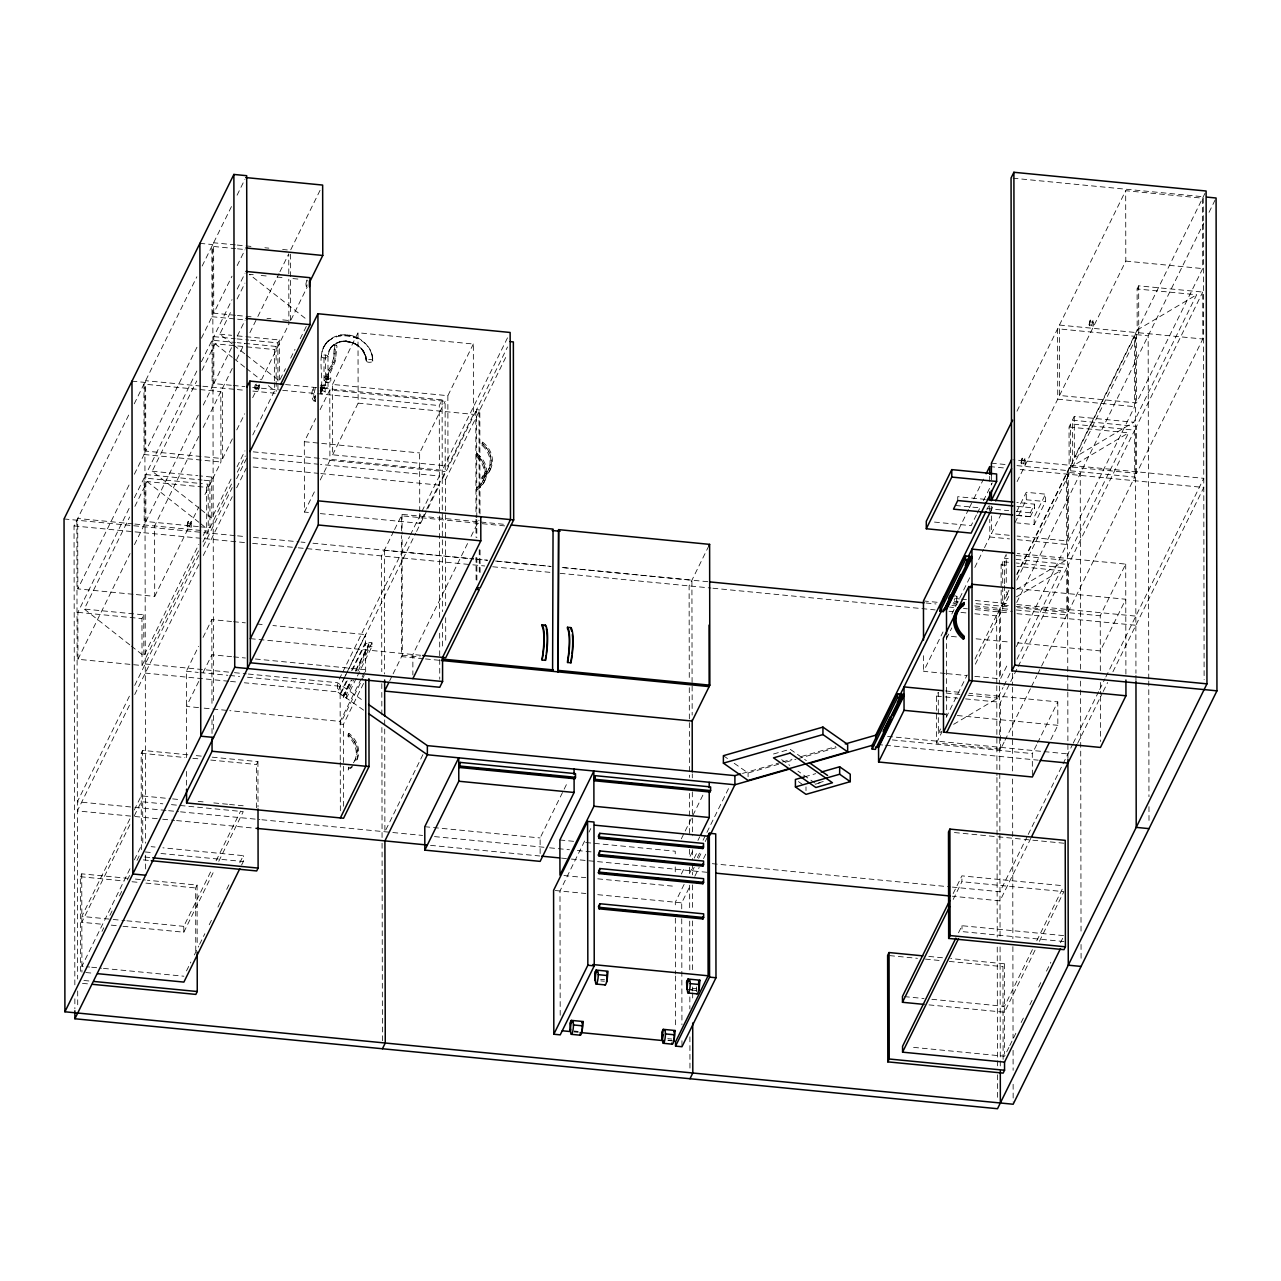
<?xml version="1.0" encoding="UTF-8"?>
<svg xmlns="http://www.w3.org/2000/svg" width="1281" height="1281" viewBox="0 0 1281 1281"><rect width="100%" height="100%" fill="white"/><g stroke="black" fill="none" stroke-linecap="round" stroke-linejoin="round"><path stroke-width="0.75" stroke-dasharray="5 3.75" d="M315.478 397.302L315.43 395.413M187.026 526.043C189.652 510.062 195.272 535.538 187.026 526.043L189.844 526.315L190.196 528.14M188.083 521.351L187.394 527.868M189.844 526.315L190.901 521.623M259.082 384.38C261.676 391.874 251.861 391.522 255.479 384.348M256.28 384.092L255.495 390.016M258.121 390.337L258.474 384.156M1021.005 462.937C1023.615 446.957 1029.251 472.433 1021.005 462.937L1023.823 463.21L1024.176 465.035M1022.062 458.246L1021.373 464.763M1023.823 463.21L1024.88 458.518M1089.074 324.862C1091.684 308.881 1097.321 334.341 1089.074 324.862L1091.876 325.134L1092.245 326.959M1090.131 320.17L1089.426 326.671M1091.876 325.134L1092.933 320.442M326.079 378.648L326.879 372.595L330.642 366.59L333.38 358.952L334.533 344.989L336.519 345.149L336.967 346.414L335.286 361.354L327.728 378.808L326.079 378.648L333.62 361.194L334.869 344.989M327.728 378.808L328.544 372.755L332.307 366.75L335.046 359.112L335.238 348.8L336.519 345.149M954.473 598.675L954.297 600.357M321.467 386.686C323.308 371.442 315.35 349.761 330.594 338.985C335.43 335.654 341.483 334.341 347.295 334.885C360.329 335.91 372.483 346.927 372.675 360.393L371.714 353.828L372.819 360.778M372.755 361.146A3.283 1.473 -0.1 0 0 368.56 359.449A3.283 1.473 -0.1 0 0 367.327 361.931A3.283 1.473 -0.1 0 0 372.755 361.146C373.716 331.571 322.188 325.23 321.419 356.534M327.904 356.775A3.283 1.473 -0.1 0 0 323.709 355.061A3.283 1.473 -0.1 0 0 322.476 357.559A3.283 1.473 -0.1 0 0 327.904 356.775L329.345 350.193L331.619 346.446L328.897 351.138C336.695 333.012 366.926 341.995 366.27 360.906C366.11 352.019 359.321 344.813 351.154 342.203C358.088 344.493 363.788 349.857 365.982 356.887L362.251 349.825L365.357 355.397C361.45 345.133 349.857 339.721 339.321 341.563L346.527 341.114L343.068 341.306L352.948 342.908C345.822 340.057 337.207 341.274 331.539 346.607L334.933 343.949L331.09 347.359L328.577 351.811C331.587 344.477 339.337 340.474 347.087 341.05M320.138 393.475L322.059 388.751L320.17 388.896M320.17 390.561L322.748 385.229L322.252 389.904L320.602 389.744L320.394 388.575M74.842 984.849L74.042 525.931L129.813 412.77M134.233 403.819L196.858 276.776M202.158 266.016L231.861 205.761M237.081 195.192L244.895 179.324M133.032 594.272L77.837 588.876L129.941 483.177M134.361 474.226L144.064 454.515L143.952 384.108L220.828 391.602L220.956 462.009L203.295 497.845M232.357 438.871L222.654 458.582L145.762 451.088L196.986 347.167M201.405 338.216L212.006 316.711L211.877 246.304L235.528 248.626M235.432 315.286L213.751 313.172L231.989 276.168M237.193 265.599L245.023 249.731M198.555 550.878L142.031 665.528L77.949 659.283L77.869 612.35L129.973 506.652M134.393 497.685L144.113 477.989L202.35 483.658M198.299 526.603L145.89 521.495L145.81 474.546L197.018 370.641M201.437 361.69L212.038 340.186L235.336 342.459M231.349 385.277L213.863 383.579L213.783 336.631L232.021 299.642M237.241 289.058L245.055 273.205M129.749 644.823L84.274 609.051L129.653 516.98M134.889 506.363L147.107 481.576L206.625 487.372L208.179 484.234L204.303 483.85M199.244 508.253L152.199 471.248L196.714 380.953M201.95 370.337L215.048 343.772L244.799 346.671M232.325 344.013L219.788 334.149L231.925 309.522M237.129 298.953L244.943 283.117M77.949 659.283L130.07 553.584M134.473 544.633L144.193 524.922L144.113 477.989M145.89 521.495L198.875 413.987M203.295 405.036L212.118 387.118L212.038 340.186M213.863 383.579L232.117 346.575M237.321 335.99L245.135 320.138M198.747 436.405L154.601 525.979L154.713 596.386L135.001 594.464M203.167 427.438L220.828 391.602M232.245 368.464L222.526 388.175L222.654 458.582M236.649 359.513L244.607 343.388M249.907 332.644L256.969 318.312M257.849 316.519L279.05 273.51M279.931 271.732L288.753 253.814L288.801 277.272M320.042 190.357L290.515 250.259L282.621 249.491M142.031 665.528L141.951 618.595L143.792 614.848L84.274 609.051M200.252 526.795L209.956 527.74L209.876 480.791L211.717 477.06L199.82 475.892M274.614 380.873L274.566 349.569L276.104 346.43L237.273 342.651M277.945 389.824L277.865 342.892L279.306 339.961L233.67 335.51M154.713 596.386L198.875 506.796M236.777 429.92L244.719 413.795M252.677 397.67L260.619 381.546M261.5 379.752L288.882 324.221L288.801 279.226M282.749 319.898L290.627 320.666L307.136 287.184M131.319 646.056L143.856 655.92L198.843 544.377M203.215 535.522L206.705 528.445L206.625 487.372M200.813 509.486L211.797 518.116L231.861 477.397M237.097 466.78L244.959 450.848M252.805 434.916L274.63 390.641L274.614 382.827M246.448 355.125L279.37 381.017L285.439 368.704M290.659 358.152L294.982 349.345M300.186 338.792L306.271 326.463M202.958 541.911L208.259 531.167L208.179 484.234M209.956 527.74L232.037 482.953M237.337 472.193L245.279 456.068M129.397 696.191L77.356 801.778L132.904 807.19M134.697 685.447L198.859 555.281M203.263 546.363L232.245 487.565M236.633 478.662L247.169 457.269M129.413 705.319L77.372 810.905L132.92 816.317M134.713 694.574L198.875 564.409M203.279 555.506L232.261 496.692M236.649 487.789L246.32 468.189M80.495 971.334L80.335 876.7L81.744 873.834L127.476 878.286M141.342 849.607L141.182 753.26L142.591 750.394L188.323 754.845M320.602 389.744L321.083 385.069L320.186 385.965M186.514 757.631L186.353 671.26L198.651 646.313M203.038 637.41L211.829 619.588L231.541 621.509M308.417 512.448L304.43 512.064L304.318 441.705L315.734 418.535M320.122 409.632L329.777 390.016L445.115 401.273L445.228 471.632L426.781 509.053M332.532 384.444L358.007 332.772L473.33 344.013L473.458 414.371L447.982 466.044L332.66 454.803L332.532 384.444L447.854 395.685L473.33 344.013M129.893 818.879L81.824 916.411L111.239 919.278M134.265 810.024L141.246 795.837L170.677 798.704M198.715 681.476L186.418 706.423L202.19 707.961M203.103 672.557L211.893 654.751L231.605 656.673M129.893 824.756L81.824 922.272L103.393 924.386M134.265 815.885L141.262 801.698L162.831 803.811M304.43 512.064L315.847 488.894M320.25 479.975L329.906 460.375L329.777 390.016M332.66 454.803L358.136 403.131L358.007 332.772M129.973 868.758L81.904 966.274L89.75 967.043M134.345 859.887L141.342 845.7M102.016 931.367L103.761 927.812M109.878 915.403L112.504 910.086M119.501 895.899L122.127 890.583M127.363 879.935L129.989 874.619M136.987 860.432L139.597 855.116M195.769 951.03L195.657 887.957L197.066 885.075L147.363 880.239M256.584 807.879L256.504 764.501L257.929 761.635L212.182 757.167M439.639 617.234L439.271 405.581L442.105 399.832L321.227 388.047M123.008 926.291L183.807 932.216L183.791 926.355L211.765 869.607M216.137 860.752L240.604 811.097M419.736 511.567L419.64 452.946L445.115 401.273M183.807 932.216L214.391 870.151M218.763 861.296L243.246 811.642L170.677 804.564M393.731 531.279L381.578 555.922L381.77 671.644M394.58 529.549L402.058 514.37L505.371 524.441M186.498 970.902L190.869 962.031M194.36 954.937L198.731 946.083M199.612 944.305L204.864 933.673M209.219 924.802L212.726 917.708M217.962 907.076L220.588 901.744M226.705 889.334L229.331 884.018M239.819 862.737L243.31 855.644L162.911 847.814M241.581 865.059L243.326 861.521L243.31 855.644M339.257 679.154L341.883 673.806M342.764 672.029L409.52 536.595M410.4 534.817L439.383 476.02L320.49 464.427M507.5 337.848L442.217 470.271L250.003 451.536M320.346 513.601L419.768 523.305L425.916 510.831M340.25 760.017L340.122 686.264L342.764 680.916M343.644 679.138L346.27 673.79M347.151 671.997L365.597 634.591L272.949 625.544M344.541 677.585L337.511 691.852L244.383 682.773M345.422 675.808L348.048 670.459M348.928 668.682L415.685 533.264M416.565 531.471L427.101 510.094M427.982 508.317L439.399 485.147L320.506 473.554M475.795 411.329L442.233 479.398L445.436 479.718L478.998 411.633L475.795 411.329L475.988 517.316M476.788 517.684L476.596 409.68L507.516 346.975M479.991 514.001L479.815 410L507.18 354.453M346.286 681.252L340.138 693.726L346.543 694.35L353.572 680.099M351.554 670.555L365.613 642.053L372.018 642.678L372.018 646.345L357.095 676.624M347.167 680.835L340.138 695.087L343.34 695.407L350.37 681.14M352.435 670.139L365.613 643.414L368.816 643.735L368.816 646.024L356.518 670.972M355.638 670.459L368.816 643.735M343.34 696.24L351.25 680.195M355.638 671.292L368.816 644.567M356.214 678.418L346.559 698.017L343.356 697.697L352.131 679.875M357.959 671.18L372.018 642.678M361.274 678.642L340.186 721.411L229.795 710.651M362.155 676.864L365.661 669.739L255.255 658.978M343.532 806.261L343.388 724.373L363.596 683.397M476.292 455.091L477.028 453.57L477.044 455.027A23.666 20.672 26.2 0 1 477.092 487.308L476.34 490.287A24.387 21.297 26.2 0 0 476.292 455.091L476.292 456.548A23.666 20.672 26.2 0 1 476.34 488.814L476.34 490.287M481.912 443.674L482.649 442.169L482.665 443.626A23.666 20.672 26.2 0 1 482.713 475.908L481.96 478.886A24.387 21.297 26.2 0 0 481.912 443.674L481.912 445.148A23.666 20.672 26.2 0 1 481.96 477.413L481.96 478.886M476.292 456.548L477.044 455.027M481.912 445.148L482.665 443.626M348.112 734.862L348.864 733.34A24.387 21.297 26.2 0 1 356.086 761.506A24.387 21.297 26.2 0 0 348.112 734.862L348.112 736.319A23.666 20.672 26.2 0 1 354.725 760.786L355.478 759.265M348.112 736.319L348.864 733.34M476.34 488.814L477.092 487.308M481.96 477.413L482.713 475.908M482.905 481.015L483.658 479.494M488.525 469.615L489.278 468.093M483.513 483.257L484.25 481.736M489.134 471.856L489.87 470.335M389.712 680.723L392.258 675.551M393.107 673.838L402.314 655.183L402.106 536.179M348.176 770.057L348.912 767.079L348.176 770.057A24.387 21.297 26.2 0 0 352.243 766.983M467.549 543.544L412.85 654.511L412.882 674.927M471.072 536.387L479.014 520.278M422.938 754.605L384.892 831.769L384.716 727.912M540.134 853.562L540.118 837.95L567.979 781.426M708.889 545.786L689.114 585.913L689.274 679.683M584.616 841.025L559.989 891L560.197 1016.618M589.02 832.106L590.781 828.535M681.316 838.863L703.093 794.7M681.38 874.01L684.871 866.949M690.091 856.348L692.701 851.048M697.937 840.448L699.666 836.925M694.206 858.158L697.745 850.984M703.061 840.224L729.594 786.39M684.118 884.386L675.311 902.24L675.327 908.229M689.386 873.69L692.028 868.326M697.312 857.63L700.819 850.488M705.223 841.569L707.865 836.205M692.461 870.872L694.222 867.285M698.641 858.318L702.18 851.144M681.732 908.853L681.716 902.865L690.443 885.171M694.798 876.332L699.154 867.493M703.525 858.638L706.135 853.338M958.78 529.277L968.484 509.566M969.381 507.788L972.903 500.615M973.784 498.821L983.504 479.11M1016.986 411.185L1057.61 328.769L1134.502 336.279L1134.63 406.669L1068.386 541.046L1017.13 536.05M1059.451 325.054L1125.679 190.693L1202.571 198.187L1202.699 268.594L1136.455 402.955L1059.563 395.461L1059.451 325.054L1136.327 332.564L1136.455 402.955M976.41 514.962L971.142 525.658L934.105 522.04M977.291 513.185L979.933 507.836M983.44 500.711L992.231 482.889M986.85 509.71L988.612 506.123M990.437 511.599L993.079 506.235M945.266 673.454L923.569 671.34L943.008 631.933M951.831 614.015L958.893 599.684M959.789 597.891L970.374 576.386M974.793 567.435L983.632 549.517M984.513 547.724L989.813 536.979L989.781 519.381M1009.252 535.282L991.51 533.553L1002.094 512.048M1017.114 481.592L1057.738 399.176L1057.61 328.769M1059.563 395.461L1125.807 261.1L1125.679 190.693M946.531 638.595L951.815 627.898M1016.698 511.711L1026.273 492.288L1045.504 494.162L1045.504 501.624L1034.183 524.586L1016.89 522.904M1014.968 522.712L1026.289 499.75L1026.273 492.288M1004.112 742.083L1000.589 749.241L936.507 742.996L936.427 696.063L938.268 692.316L938.349 733.389L941.743 731.371M975.001 659.026L1001.182 605.913L1001.118 564.841L1002.671 561.702L1008.483 562.263M1004.4 583.688L1004.352 558.26L1006.209 554.513L1006.258 583.848M1016.746 574.336L1069.123 468.109L1069.043 427.037L1070.596 423.899L1134.662 430.144L1134.742 477.076L1068.514 611.453L1016.089 606.329M1137.112 288.962L1138.665 285.823L1202.731 292.068L1202.811 339.001L1136.583 473.362L1072.501 467.117L1072.421 420.184L1074.263 416.437L1133.781 422.25L1196.63 294.758L1137.112 288.962L1137.176 330.034L1074.343 457.509L1133.781 422.25M1016.586 515.298L1030.372 516.643L1030.372 512.784L1034.616 504.17L1016.874 502.44M1030.372 516.643L1034.616 508.029L1034.616 504.17M1034.183 524.586L1034.183 517.124L1045.504 494.162M938.349 733.389L941.839 726.311M946.195 717.456L967.155 674.959M1008.9 590.285L1006.274 595.585L1006.274 591.678M996.778 683.734L996.666 615.889L1009.172 590.525M1017.114 574.4L1205.405 192.454M936.507 742.996L941.807 732.252M975.369 664.166L1002.751 608.635L1002.671 561.702M1008.323 605.577L1004.432 605.208L1008.852 596.241M1016.81 580.117L1070.676 470.832L1070.596 423.899M1072.501 467.117L1138.745 332.756L1138.665 285.823M1016.714 602.454L1203.74 223.054M1209.04 212.326L1215.205 199.788M974.825 676.352L1000.461 678.85L1008.403 662.725M1016.361 646.601L1066.689 544.473L1066.577 474.066M953.64 724.325L997.787 698.129L1003.023 687.497M1003.904 685.735L1010.004 673.342M1017.002 659.171L1060.636 570.637L1016.986 566.394M1016.473 589.548L1065.728 560.325L1128.561 432.85L1069.043 427.037M1000.589 749.241L1000.493 702.308L1017.274 668.266M1018.171 666.472L1066.737 567.947L1016.249 563.016M1068.514 611.453L1068.434 564.505L1134.662 430.144M1136.583 473.362L1136.503 426.429L1202.731 292.068M1004.993 740.29L1030.613 688.329M1031.493 686.536L1036.793 675.792M1037.674 673.998L1066.817 614.88L1066.737 567.947M953.16 893.578L961.903 875.852L1063.887 885.795M953.176 899.454L961.919 881.712L961.903 875.852M1032.358 775.037L1032.31 753.58L1036.713 744.661M1037.578 742.884L1057.786 701.892L969.077 693.245M1100.331 670.62L1100.235 615.777L1125.711 564.104L1017.29 553.52M1050.804 739.569L1057.834 725.318L1057.786 701.892M958.492 932.808L961.999 925.715L1063.967 935.658M1027.33 836.253L999.981 891.736L952.359 887.093M1028.211 834.459L1072.325 744.982M1073.206 743.204L1098.794 691.292M1099.674 689.514L1104.959 678.77M1105.839 676.976L1203.772 478.341L1013.527 459.783M1030.869 838.222L999.997 900.863L952.375 896.22M1077.625 743.38L1102.333 693.277M1103.213 691.484L1107.633 682.533M1112.917 671.788L1203.788 487.469L1017.29 469.262M1003.119 1059.323L1002.959 966.659L1004.368 963.792L950.678 958.556M1032.406 949.621L1004.448 1006.37L931.879 999.292M1036.777 940.766L1063.006 887.573M1035.048 950.182L1004.448 1012.23L927.972 1004.784M1039.419 941.311L1063.887 891.656L961.919 881.712M1008.9 1047.378L1004.528 1056.233L910.391 1047.057M1009.78 1045.6L1016.762 1031.413M1021.133 1022.542L1024.64 1015.449M1029.876 1004.816L1032.502 999.5M1038.619 987.091L1042.11 979.997M1046.481 971.126L1050.852 962.255M1060.476 942.752L1063.086 937.436M315.542 399.688C310.803 404.748 310.562 385.085 315.462 388.239M323.02 348.272L327.456 341.659L334.277 337.079M315.414 396.854L313.893 397.59L313.669 387.647M1137.176 330.034L1196.63 294.758M1069.123 468.109L1128.561 432.85M1001.182 605.913L1007.987 601.878M1016.473 596.85L1060.636 570.637M315.334 387.807L313.829 394.9L315.414 401.225M953.432 602.566C957.676 605.993 959.629 594.144 954.137 596.049M956.939 596.322L956.25 602.839M773.5 753.997L790.105 749.225L806.39 760.642M742.5 773.436L780.561 762.515M782.467 761.971L791.978 759.233M801.49 756.495L835.74 746.663M734.189 763.268L748.088 772.987L778.72 764.197M786.374 762.003L795.949 759.249M797.871 758.704L836.157 747.704M804.628 776.83L815.693 773.66M823.235 781.538L815.869 783.652L797.935 771.098M815.212 784.244L822.594 782.131M1013.047 178.203L1203.275 196.762L1204.124 679.587M1125.807 261.1L1202.699 268.594M1090.483 321.979L1093.301 322.252M1138.745 332.756L1202.811 339.001M235.304 244.879L213.623 242.766L213.751 313.172M237.273 245.071L253.046 246.609M264.879 247.761L268.818 248.146M199.9 243.342L212.726 244.591L213.527 703.509M237.497 248.818L245.392 249.587M253.254 274.71L249.283 274.326L307.296 319.962M261.18 275.479L269.122 276.248M277.048 277.032L284.99 277.801M292.933 278.569L300.859 279.354M237.401 315.478L253.174 317.015M266.976 318.361L270.915 318.745M212.006 316.711L235.656 319.017M237.626 319.209L245.52 319.978M1057.738 399.176L1134.63 406.669M219.788 334.149L231.685 335.318M1072.421 420.184L1136.503 426.429M213.783 336.631L235.144 338.712M237.081 338.905L248.738 340.041M250.676 340.234L277.865 342.892M246.785 346.863L274.566 349.569M326.975 376.822L328.625 376.982M321.083 385.069L322.748 385.229M321.499 387.935L323.148 388.095M285.551 384.572L319.241 387.855M256.376 385.373L259.178 385.645M1022.43 460.071L1025.232 460.343M233.286 385.469L244.927 386.606M252.693 387.358L280.747 390.129M282.717 390.321L439.271 405.581M476.596 409.68L479.815 410M254.967 388.239L257.769 388.511M200.845 386.061L145.634 380.681L145.762 451.088M202.814 386.254L235.416 389.392M237.353 389.584L245.119 390.337M252.885 391.089L276.2 393.363M991.382 463.146L1005.185 464.491M1017.002 465.644L1068.258 470.639L1068.386 541.046M1070.676 470.832L1134.742 477.076M314.165 397.943L315.831 398.119M131.975 381.146L144.785 382.395L145.602 843.202M358.136 403.131L473.458 414.371M989.685 466.572L1003.487 467.917M313.941 401.129L315.59 401.289M1026.289 499.75L1045.504 501.624M985.329 499.366L957.724 496.676L957.74 500.535M1016.874 506.299L1034.616 508.029M304.318 441.705L419.64 452.946M955.45 505.483L979.116 507.788M986.994 508.557L1008.691 510.671M1016.57 511.439L1030.372 512.784M1016.874 515.442L1034.183 517.124M329.906 460.375L445.228 471.632M253.126 457.861L318.521 464.234M144.064 454.515L220.956 462.009M989.813 536.979L1009.524 538.901M1017.402 539.669L1066.689 544.473M253.142 466.989L318.537 473.362M152.199 471.248L197.834 475.699M1016.121 555.49L1065.728 560.325M145.81 474.546L202.11 480.039M204.047 480.231L209.876 480.791M1004.352 558.26L1008.243 558.644M1016.009 559.397L1068.434 564.505M1001.118 564.841L1009.044 565.61M504.666 525.883L401.353 515.795L401.385 533.649M1017.354 588.684L1125.775 599.252L1100.299 650.924L1017.498 642.854M188.451 523.176L191.253 523.449M955.514 598.547L959.485 598.932M961.455 599.14L967.411 599.716M975.337 600.485L1009.012 603.767M1016.938 604.536L1135.847 616.129M954.361 601.558L958.3 601.942M976.042 603.671L1009.556 606.938M1017.45 607.706L1100.235 615.777M132.904 523.865L77.709 518.485L77.837 588.876M134.889 524.057L208.259 531.167M923.457 600.949L939.229 602.486M953.016 603.831L956.971 604.216M974.713 605.945L1000.333 608.443L1000.461 678.85M1002.751 608.635L1008.579 609.196M1016.345 609.964L1066.817 614.88M64.05 518.949L201.87 532.384M203.855 532.576L235.592 535.666M237.577 535.858L245.52 536.643M253.446 537.412L299.081 541.863M301.067 542.055L305.038 542.439M312.98 543.224L473.698 558.884M475.683 559.076L487.581 560.245L475.635 559.157M495.523 561.014L551.07 566.426L495.491 561.078M707.817 581.718L560.998 567.403L691.916 580.245L692.092 685.351M926.083 602.999L935.995 603.959M951.879 605.513L955.834 605.897M975.674 607.835L1012.31 611.405M384.364 550.254L473.666 558.964M949.589 607.098L953.544 607.482M963.456 608.459L967.427 608.843M975.353 609.612L1009.028 612.894M1016.954 613.679L1135.847 625.272M74.042 525.931L244.671 542.568M252.613 543.352L296.263 547.611M298.249 547.804L470.864 564.633M472.849 564.825L484.746 565.978M492.689 566.762L550.222 572.367M560.149 573.328L710.939 588.043M712.925 588.235L935.146 609.9M949.045 611.261L953.016 611.645M960.942 612.414L966.899 612.991M974.841 613.775L996.666 615.889M956.395 636.897L946.531 635.936L946.675 716.479M976.106 638.819L1009.62 642.085M947.235 673.646L966.947 675.567M945.41 690.939L961.182 692.477M233.51 621.701L245.344 622.854M257.177 624.007L265.055 624.776M946.211 693.101L960.093 694.446M968.036 695.215L997.787 698.129M77.869 612.35L141.951 618.595M936.427 696.063L957.788 698.145M965.554 698.898L1000.493 702.308M368.816 646.024L372.018 646.345M250.339 638.659L420.744 655.28M402.314 655.183L420.184 656.913M423.451 658.738L401.594 656.609L401.385 535.634M425.436 658.93L441.337 660.484M957.291 715.519L1057.834 725.318M233.574 656.865L245.408 658.018M145.281 663.974L232.469 672.477M234.455 672.669L246.352 673.822M248.322 674.03L337.495 682.709L363.644 701.027M887.589 736.351L1042.158 751.419M1044.127 751.611L1067.906 753.933M892.345 739.922L1032.31 753.58M186.353 671.26L198.187 672.413M200.156 672.605L227.762 675.295M229.731 675.487L239.579 676.448M247.473 677.233L340.122 686.264M145.297 673.101L228.53 681.22M230.516 681.412L236.457 681.988M877.693 744.517L883.634 745.094M885.619 745.286L1038.202 760.161M204.159 708.153L227.81 710.459M343.388 724.373L340.186 724.069L365.661 672.397L365.597 634.591M196.281 755.63L202.254 756.206M141.182 753.26L184.928 757.519M192.871 758.304L200.829 759.073M210.773 760.049L256.504 764.501M954.441 832.554L1063.806 843.218M172.631 798.896L178.507 799.472M198.123 801.378L205.969 802.146M213.815 802.915L227.538 804.244M229.507 804.436L243.23 805.781M424.78 826.709L540.118 837.95M559.893 839.984L573.808 841.345M585.753 842.514L675.231 851.225L675.231 855.132M134.889 807.382L166.642 810.489M168.628 810.681L178.539 811.642M180.525 811.834L259.899 819.568M261.884 819.76L390.849 832.346M392.835 832.538L422.602 835.436M434.499 836.605L547.595 847.622M549.581 847.814L569.421 849.751M577.363 850.52L591.246 851.881M712.284 863.682L950.374 886.9M134.905 816.509L160.701 819.023M162.687 819.232L174.6 820.384M176.586 820.577L253.958 828.118M430.544 845.348L539.669 855.98M561.51 858.11L569.437 858.878M571.422 859.071L710.315 872.617M563.928 875.531L585.801 877.661M597.731 878.83L675.279 886.388M151.142 846.661L155.065 847.045M555.185 890.519L585.833 893.514M597.763 894.682L681.716 902.865M145.265 851.961L153.112 852.714M160.958 853.482L243.326 861.521M1063.983 941.535L961.999 931.591L961.999 925.715M144.769 857.037L150.742 857.613M143.36 859.903L151.302 860.688M135.434 879.07L145.377 880.031M928.805 956.427L942.72 957.788M80.335 876.7L124.065 880.976M132.023 881.744L137.996 882.321M145.938 883.105L195.657 887.957M889.606 955.61L917.452 958.332M925.41 959.101L941.311 960.654M949.269 961.423L1002.959 966.659M113.192 919.47L124.962 920.623M126.915 920.799L183.791 926.355M904.434 996.618L924.033 998.523M111.239 925.138L121.054 926.099M600.645 979.389L604.616 979.789M692.541 988.356L696.512 988.74M600.805 980.91L604.392 981.262M687.385 989.348L696.352 990.229M690.907 989.989L696.864 990.565M91.704 967.235L101.519 968.196M103.473 968.388L183.872 976.218M85.843 972.535L93.673 973.288M83.922 980.477L91.864 981.262M667.737 1038.651L671.708 1039.035M574.208 1031.029L577.795 1031.381M667.977 1040.172L671.564 1040.524M82.496 983.36L90.455 984.128M574.224 1031.317L578.195 1031.701M668.106 1040.476L674.062 1041.053M574.144 1031.942L578.131 1032.326M781.65 759.697L789.801 765.398M798.431 781.602L802.963 784.773M723.381 755.694L728.008 758.928M363.66 710.154L337.511 691.852L337.495 682.709M354.453 343.116L360.698 347.535L364.861 353.652L366.35 360.521M233.895 345.262L244.879 353.892M215.048 343.772L232.293 357.335M233.863 358.568L244.831 367.215M246.4 368.448L260.523 379.544M268.353 385.709L274.63 390.641M147.107 481.576L198.859 522.28M200.428 523.513L206.705 528.445M322.059 388.751L322.252 389.904M365.726 357.607L366.27 360.906M1148.753 678.994L1148.16 335.798L1135.35 334.549L1135.943 673.294M1148.769 680.98L1148.961 796.718M1148.977 806.694L1149.009 820.657M1135.943 675.295L1135.959 681.3M1125.711 564.104L1125.903 674.11M1100.363 682.437L1100.379 694.27M1100.379 696.24L1100.459 741.539M1080.572 669.146L1080.235 473.602L1067.425 472.353L1067.794 690.027M1080.588 681.108L1081.036 932.52M1081.052 944.481L1081.084 958.46M1074.263 416.437L1074.343 457.509M1067.81 692.028L1067.922 759.409M1012.406 673.262L1012.438 685.223M1012.438 687.224L1012.582 771.018M1012.598 779.008L1012.871 938.621M1012.887 946.611L1013.047 1038.395M1013.079 1050.356L1013.111 1070.324M1013.127 1084.286L1013.159 1102.236M1004.4 585.641L1004.432 605.208M1004.368 963.792L1004.528 1054.231M999.484 610.156L999.612 684.038M999.628 686.04L1000.061 938.893M1000.077 946.899L1000.269 1058.955M1000.285 1060.956L1000.285 1066.961M996.778 685.735L996.938 775.517M996.938 777.519L997.226 937.132M997.242 947.107L997.451 1066.833M997.467 1074.807L997.499 1100.747M991.398 474.883L991.414 484.65M991.462 506.171L991.462 513.985M991.478 515.939L991.51 533.553M989.701 476.356L989.717 482.216M989.749 505.691L989.765 511.551M923.553 655.696L923.569 671.34M805.989 786.902L806.005 790.633M748.088 772.987L748.088 776.718M692.14 686.008L692.156 715.102M692.284 773.884L692.3 777.871M692.316 791.85L692.397 835.788M692.413 849.767L692.429 859.743M692.445 863.57L692.461 874.875M692.477 884.883L692.525 908.902M692.541 920.911L692.637 972.936M692.653 986.946L692.669 990.95M692.669 992.951L692.685 1000.957M689.29 687.673L689.45 777.455M689.482 793.419L689.546 835.324M689.578 849.287L689.594 857.261M689.61 867.237L689.626 875.227M689.642 885.203L689.674 909.142M689.706 921.119L689.786 970.998M689.835 996.938L689.851 1008.9M689.899 1036.841L689.963 1068.77M681.748 918.845L681.94 1024.752M681.956 1040.732L681.972 1046.737M675.247 866.853L675.263 872.713M675.343 918.189L675.439 974.024M675.439 976.026L675.535 1027.858M480.055 549.997L480.087 574M478.998 411.633L479.174 513.633M479.238 549.629L479.286 575.633M476.788 519.686L476.82 537.684M476.868 557.683L476.9 583.688M475.988 519.317L476.02 537.315M476.052 557.315L476.1 583.319M447.854 395.685L447.982 466.044M445.436 479.718L445.66 605.721M445.676 617.714L445.724 643.719M442.105 399.832L442.473 611.613M442.489 623.559L442.537 649.435M439.671 633.23L439.751 679.266M419.752 513.521L419.768 523.305M402.058 514.37L402.09 534.193M384.412 550.19L384.62 673.998M384.7 719.922L384.716 725.927M381.802 683.622L381.85 715.551M381.882 727.512L382.074 841.249M382.074 843.25L382.427 1040.78M346.543 694.35L346.559 698.017M343.34 695.407L343.356 697.697M340.266 762.019L340.346 811.946M330.77 377.623L330.786 380.857M327.968 356.39L328.032 386.542M326.783 379.128L326.799 382.362M325.406 355.029L325.454 385.181M325.166 388.992L325.182 392.226M323.997 357.895L324.045 388.047M322.604 387.631L322.604 390.849M321.195 390.497L321.195 393.731M290.515 254.166L290.627 320.666M279.306 339.961L279.37 381.017M276.104 346.43L276.184 391.41M257.929 761.635L258.009 806.982M213.543 715.487L213.575 729.449M211.717 477.06L211.797 518.116M211.829 619.588L211.973 705.959M212.006 719.746L212.022 733.533M197.066 885.075L197.178 946.195M186.53 771.418L186.562 787.175M145.618 855.212L145.65 869.223M143.792 614.848L143.856 655.92M142.591 750.394L142.767 845.012M81.744 873.834L81.92 972.151M76.86 520.198L77.661 979.004M77.693 991.014L77.709 1005.025M74.858 998.812L74.874 1008.788M320.138 387.823A3.283 1.473 -0.1 0 1 324.317 388.063A3.283 1.473 -0.1 0 1 324.493 389.952A3.283 1.473 -0.1 0 1 320.378 390.369M320.138 391.057A3.283 1.473 -0.1 0 1 324.317 391.297A3.283 1.473 -0.1 0 1 324.509 393.171A3.283 1.473 -0.1 0 1 320.394 393.587M477.028 453.57A24.387 21.297 26.2 0 1 477.092 488.766M482.649 442.169A24.387 21.297 26.2 0 1 482.713 477.365M696.416 991.654A6.565 1.265 -84.4 0 1 696.544 986.914M348.864 734.798A23.666 20.672 26.2 0 1 352.771 763.604M352.996 765.462A24.387 21.297 26.2 0 1 348.912 768.536M305.935 284.094C306.944 294.486 308.289 270.931 305.935 284.094M327.247 341.931L325.15 344.445L328.929 340.25L327.247 341.931M340.698 335.142L338.424 335.478L347.519 334.933L360.121 339.273L353.524 336.15L340.698 335.142M322.54 387.695A3.283 1.473 -0.1 0 0 327.952 386.926A3.283 1.473 -0.1 0 0 323.757 385.213A3.283 1.473 -0.1 0 0 322.54 387.695M325.278 378.776A3.283 1.473 -0.1 0 0 330.706 378.007A3.283 1.473 -0.1 0 0 326.511 376.294A3.283 1.473 -0.1 0 0 325.278 378.776M325.294 382.01A3.283 1.473 -0.1 0 0 330.706 381.242A3.283 1.473 -0.1 0 0 326.511 379.528A3.283 1.473 -0.1 0 0 325.294 382.01"/><path stroke-width="1.5" d="M309.426 286.672L309.426 280.795M247.537 668.522L246.689 175.689L233.879 174.44L64.05 518.949L64.915 1011.782L1013.159 1104.238L1216.95 690.843L1216.085 198.011L1206.942 197.114M247.057 386.846L249.891 381.098L283.565 384.38M309.746 281.9L322.764 255.463L322.652 185.072L245.76 177.563M280.539 384.54L310.082 324.621L310.002 277.689L245.92 271.444M250.003 451.536L317.928 313.733L510.142 332.468L510.479 519.606L442.553 657.393L442.585 681.524L439.751 687.273L234.727 667.273L64.915 1011.782M250.339 638.659L318.264 500.855L513.681 519.91L513.361 341.915L510.158 341.611M1216.95 690.843L1011.926 670.844L1011.061 178.011L1013.895 172.278L1206.11 191.013L1206.958 683.846L997.515 1108.722L74.89 1018.763L318.296 524.986L317.928 313.733M368.88 678.69L369.04 766.566L343.564 818.239L186.578 802.947L212.054 751.258L212.038 737.472M239.835 868.614L183.888 982.095L97.596 973.672M197.194 952.103L197.258 991.526L195.849 994.408L92.44 984.32M258.009 808.952L258.105 868.086L256.696 870.952L151.302 860.688M388.864 682.453L384.62 691.067L692.156 721.043L709.85 685.159L709.61 544.361L558.612 529.629L558.148 671.868L558.612 529.629M340.362 817.935L365.822 766.262L365.677 680.387M412.898 678.626L480.823 540.838L480.775 516.707M513.681 519.91L480.119 587.995L476.916 587.675M458.758 765.269L460.183 762.403L575.505 773.644L575.505 777.311L574.801 778.752L459.479 767.495L459.479 765.205L458.758 766.63L464.731 767.223M459.479 767.495L460.183 762.403M424.828 850.12L458.79 781.234L458.742 757.808L424.78 826.709L424.828 850.12L540.15 861.376L574.112 792.475L574.096 777.887M552.591 671.34L553.056 529.085L511.327 525.018M382.443 1048.755L385.261 1043.006L384.908 840.896L427.374 754.765L427.358 745.638L368.544 704.454M593.872 778.544L595.297 775.678L710.619 786.918L710.619 790.585L709.914 792.026L594.592 780.786L594.576 778.48L593.872 779.921M708.889 545.786L709.61 544.361M594.592 780.786L595.297 775.678M593.92 806.245L559.957 875.131L559.893 839.984L593.856 771.082L593.92 806.245L709.258 817.486L709.21 791.162M587.579 821.393L553.584 890.375L553.824 1034.231L560.229 1034.856L594.24 965.874L593.984 822.018L587.579 821.393L587.835 965.25L553.824 1034.231M599.732 833.323L598.323 836.205L599.028 838.431L702.837 848.55L703.541 847.109L703.525 843.442L599.732 833.323L599.028 838.431M598.355 855.164L599.06 853.738L599.06 856.028L702.853 866.148L703.573 864.723L703.557 861.056L599.764 850.936L598.355 855.164L602.262 855.548M599.06 856.028L599.764 850.936M598.387 872.761L599.092 871.336L599.092 873.626L702.885 883.746L703.605 882.321L703.589 878.654L599.796 868.534L598.387 872.761L606.217 873.53M599.092 873.626L599.796 868.534M599.86 903.729L598.435 906.612L599.156 908.837L702.949 918.957L703.653 917.516L703.653 913.849L599.86 903.729L599.156 908.837M571.31 1020.381L569.901 1023.247L570.269 1030.933L571.31 1020.381L583.223 1021.533L582.022 1031.926M596.097 970.069L594.688 972.952L595.057 980.638L596.097 970.069L608.011 971.238L606.97 981.79L606.602 979.981M582.519 1022.975L583.223 1021.533M700.547 835.148L709.258 817.486M707.865 836.205L709.322 833.258L715.727 833.883L715.983 977.755L681.972 1046.737L675.567 1046.113L675.551 1041.821L708.105 975.786L707.865 836.205L594.528 825.156M710.138 834.988L734.91 784.757L734.894 775.629L740.61 773.98M663.19 1029.332L661.781 1032.198L662.149 1039.9L663.19 1029.332L675.103 1030.5L674.062 1041.053L673.694 1039.227M687.993 979.036L686.568 981.903L686.936 989.589L687.993 979.036L699.89 980.189L699.026 990.709L698.513 989.653M674.398 1031.926L675.103 1030.5M698.481 983.071L699.89 980.189M951.767 469.615L926.291 521.287L926.307 528.749L971.158 533.12L996.634 481.448L996.618 473.986L951.767 469.615L951.783 477.076L926.307 528.749M675.567 1046.113L709.578 977.131L709.322 833.258M957.9 531.071L923.457 600.949L923.521 640.052M986.162 473.746L989.685 466.572L989.701 474.402M1012.582 420.152L991.382 463.146L991.398 474.883M689.979 1078.746L692.813 1072.998L692.717 1022.975M875.708 738.849L875.692 735.198L985.97 511.487M991.27 500.759L1011.558 459.591M904.034 694.366L897.629 693.742L872.153 745.414L872.153 749.081L875.355 749.401L900.831 697.729L900.831 695.423L904.034 695.743L878.558 747.415L875.355 747.095M971.959 556.578L965.554 555.938L940.078 607.626L940.078 611.293L943.28 611.597L968.756 559.925L968.756 557.619L971.959 557.94L946.483 609.612L943.28 609.292M872.153 749.081L897.629 697.408L897.629 693.742M940.078 611.293L965.554 559.605L965.554 555.938M899.63 695.823L941.887 610.092M968.436 556.226L990.437 511.599M995.721 500.871L1011.574 468.718M883.266 731.067L890.295 716.8M897.308 702.548L900.831 695.423M948.548 598.611L950.31 595.041M966.114 562.967L968.756 557.619M883.266 731.899L900.831 696.256M960.846 574.496L943.28 611.597M965.25 565.578L968.756 558.452M891.736 719.314L878.558 746.038L878.59 762.003L1032.358 776.991L1049.043 743.14M893.481 715.759L903.153 696.159M947.364 606.457L971.078 558.356M878.59 762.003L904.05 710.331L904.018 686.904L943.44 690.747M972.007 586.906L968.804 586.602L943.328 638.274L943.505 732.14L1100.475 747.447L1125.951 695.775L1125.919 680.019M970.245 587.819L972.007 584.264L1013.399 588.299M955.45 623.479A23.666 20.672 26.2 0 1 963.392 605.513L964.145 602.534A24.387 21.297 26.2 0 0 964.209 637.73L963.456 639.251L963.456 637.778M963.392 605.513L964.145 602.534M943.505 732.14L968.964 680.467L968.804 586.602M946.707 732.46L972.167 680.787L971.943 549.101L1013.351 553.136M1011.926 670.844L1014.76 665.111L1013.895 172.278M922.848 955.85L889.046 952.552L887.621 955.418L887.813 1061.869L1003.135 1073.11L1004.56 1070.243L1004.544 1062.109L1060.476 948.629M949.894 829.095L948.484 831.977L948.661 938.429L1063.999 949.669L1065.408 946.803L1065.216 840.352L949.894 829.095L950.086 935.562L948.661 938.429M949.669 900.671L902.465 996.426L902.481 1002.286L924.049 1004.4M902.481 1002.286L949.685 906.548M887.813 1061.869L889.222 1059.003L889.046 952.552M955.866 938.124L902.561 1046.289L902.561 1052.165L1004.544 1062.109M902.561 1052.165L958.508 938.685M1031.749 836.445L1076.745 745.174M822.946 727.096L723.381 755.694L723.397 763.156L748.104 780.449L847.654 751.867L847.654 744.405L822.946 727.096L822.946 734.573L847.654 751.867M723.397 763.156L822.946 734.573M845.252 743.941L875.692 735.198M790.089 768.904L734.91 784.757L427.374 754.765L368.56 713.581M809.112 763.444L873.802 744.869M804.628 776.83L795.405 779.472L795.421 786.95L806.005 794.364L850.264 781.65L850.248 774.188L839.647 766.775L821.217 772.075M795.421 786.95L839.663 774.236L850.264 781.65M245.888 247.97L322.764 255.463M246 318.377L310.082 324.621M951.783 477.076L996.634 481.448M987.299 499.558L1012.935 502.056M1012.935 505.915L957.74 500.535L953.496 509.149L1012.63 514.914M965.554 559.605L968.756 559.925M552.143 530.51L560.085 531.279M318.296 524.986L480.823 540.838M709.802 581.91L924.097 602.807M476.116 589.324L479.318 589.628L445.756 657.713L422.73 655.472M1014.76 665.111L1206.958 683.846M542.039 624.808L545.434 625.128A24.387 4.724 -84.4 0 1 545.482 660.339L542.103 660.003L542.103 658.53A23.666 4.58 -84.4 0 0 542.039 626.265L542.039 624.808A24.387 4.724 -84.4 0 1 542.103 660.003M567.483 627.274L570.878 627.61A24.387 4.724 -84.4 0 1 570.942 662.821L567.547 662.485L567.547 661.012A23.666 4.58 -84.4 0 0 567.483 628.747L567.483 627.274A24.387 4.724 -84.4 0 1 567.547 662.485M968.964 680.467L1125.951 695.775M897.629 697.408L900.831 697.729M442.041 659.042L553.296 669.899M558.852 670.443L709.85 685.159M441.337 660.484L709.146 686.6L709.034 625.112M904.05 710.331L945.458 714.366M442.585 681.524L250.371 662.789L249.891 381.098M1040.188 760.354L1067.922 763.06M427.358 745.638L734.894 775.629M213.575 737.424L200.765 736.175L199.9 243.342M1149.025 828.631L1136.215 827.382L1135.959 681.3M460.183 766.07L575.505 777.311M595.297 779.344L710.619 790.585M472.689 767.992L478.646 768.584M484.618 769.16L490.575 769.737M498.533 770.522L504.506 771.098M512.448 771.867L516.435 772.267M524.377 773.035L530.35 773.612M538.308 774.397L544.265 774.973M550.238 775.549L556.194 776.142M564.152 776.91L570.109 777.503M601.83 780.689L607.802 781.282M615.745 782.05L621.717 782.627M629.676 783.412L635.632 783.988M641.605 784.564L647.562 785.157M655.52 785.926L659.491 786.31M667.449 787.094L675.407 787.863M681.364 788.456L687.337 789.032M695.279 789.801L699.266 790.185M212.054 751.258L369.04 766.566M458.79 781.234L574.112 792.475M599.748 836.989L703.541 847.109M606.153 838.334L612.03 838.895M619.86 839.663L625.736 840.24M633.567 841.009L639.443 841.569M647.289 842.338L653.15 842.914M659.026 843.49L664.903 844.051M672.749 844.82L678.61 845.396M686.456 846.165L690.363 846.533M698.193 847.301L702.116 847.686M599.764 854.587L703.573 864.723M610.108 856.316L615.985 856.893M623.815 857.646L629.692 858.222M637.522 858.991L643.398 859.551M649.275 860.127L655.151 860.704M662.982 861.473L668.858 862.049M676.688 862.802L682.565 863.378M688.441 863.954L694.318 864.531M255.944 828.311L426.573 844.948M541.655 856.172L559.525 857.918M716.271 873.194L950.39 896.027M599.796 872.201L703.605 882.321M614.047 874.299L619.924 874.875M627.754 875.628L631.677 876.012M639.507 876.78L645.384 877.357M653.214 878.109L659.091 878.686M666.921 879.455L672.797 880.031M678.674 880.591L684.55 881.168M692.38 881.936L698.257 882.513M152.727 857.806L258.105 868.086M950.086 935.562L1065.408 946.803M599.86 907.396L703.653 917.516M608.235 908.918L612.158 909.302M619.988 910.07L627.818 910.839M633.695 911.399L639.571 911.976M647.401 912.745L653.278 913.321M661.108 914.074L665.031 914.458M672.861 915.226L678.738 915.803M686.568 916.556L692.445 917.132M145.65 875.227L132.84 873.978L131.975 381.146M1081.1 966.434L1068.274 965.185L1067.922 759.409M592.783 964.545L708.105 975.786M587.835 965.25L594.24 965.874M709.578 977.131L715.983 977.755M595.393 971.51L596.818 971.655M687.289 980.477L688.794 980.622M598.243 974.649L607.226 975.53M690.219 983.616L699.186 984.497M596.129 984.032L605.112 984.913M688.105 992.999L697.072 993.88M570.605 1021.806L572.031 1021.95M573.456 1024.944L582.423 1025.825M665.415 1033.911L674.398 1034.792M93.865 981.454L197.258 991.526M889.222 1059.003L1004.56 1070.243M562.215 1030.773L570.173 1031.541M580.117 1032.518L663.622 1040.652M571.342 1034.327L580.309 1035.208M663.302 1043.294L672.285 1044.175M809.656 762.916L827.574 775.469M1000.301 1070.964L1000.349 1102.989M991.43 490.527L991.446 500.295M989.733 492L989.749 499.814M964.209 637.73L964.193 636.257A23.666 20.672 26.2 0 1 964.145 603.991M946.483 608.251L946.531 634.047M943.633 597.394L943.633 601.045M839.647 766.775L839.663 774.236M709.914 790.553L709.914 792.026M709.194 782.339L709.194 787.623M702.821 846.245L702.837 848.55M702.853 863.858L702.853 866.148M702.885 881.456L702.885 883.746M702.949 916.652L702.949 918.957M692.188 719.954L692.284 771.883M574.801 776.446L574.801 778.752M574.08 769.048L574.08 774.348M570.878 627.61L570.878 629.083A23.666 4.58 -84.4 0 1 571.742 631.197M570.942 662.821L570.926 661.348A23.666 4.58 -84.4 0 0 571.774 655.76M545.434 625.128L545.434 626.601M545.482 660.339L545.482 658.866A23.666 4.58 -84.4 0 0 546.074 655.183M384.636 679.987L384.7 715.935M233.879 174.44L234.727 667.273M186.562 789.144L186.578 802.947M74.874 1010.789L74.89 1018.763M963.456 639.251A24.387 21.297 26.2 0 1 963.392 604.04M596.45 972.599A6.565 1.265 -84.4 0 1 598.243 974.152A6.565 1.265 -84.4 0 1 596.722 983.616A6.565 1.265 -84.4 0 1 595.457 978.764M606.505 971.879A6.565 1.265 -84.4 0 1 606.938 979.693A6.565 1.265 -84.4 0 1 604.808 984.577M571.662 1022.895A6.565 1.265 -84.4 0 1 573.44 1024.448A6.565 1.265 -84.4 0 1 571.918 1033.911A6.565 1.265 -84.4 0 1 570.669 1029.075M581.718 1022.174A6.565 1.265 -84.4 0 1 582.022 1030.805A6.565 1.265 -84.4 0 1 579.797 1034.103M698.481 980.846A6.565 1.265 -84.4 0 1 698.898 988.66A6.565 1.265 -84.4 0 1 696.784 993.544M688.425 981.566A6.565 1.265 -84.4 0 1 690.187 982.639A6.565 1.265 -84.4 0 1 688.938 992.086A6.565 1.265 -84.4 0 1 687.385 989.348M673.678 1031.141A6.565 1.265 -84.4 0 1 673.982 1039.772A6.565 1.265 -84.4 0 1 671.756 1043.07M664.359 1030.372A6.565 1.265 -84.4 0 1 665.287 1036.665A6.565 1.265 -84.4 0 1 663.206 1043.23A6.565 1.265 -84.4 0 1 662.998 1034.664M572.351 634.575A23.666 4.58 -84.4 0 1 571.999 653.838M546.282 628.715A23.666 4.58 -84.4 0 1 546.33 653.278M790.105 753.084L773.516 757.856L815.869 787.511L832.458 782.755L790.105 753.084"/></g></svg>
